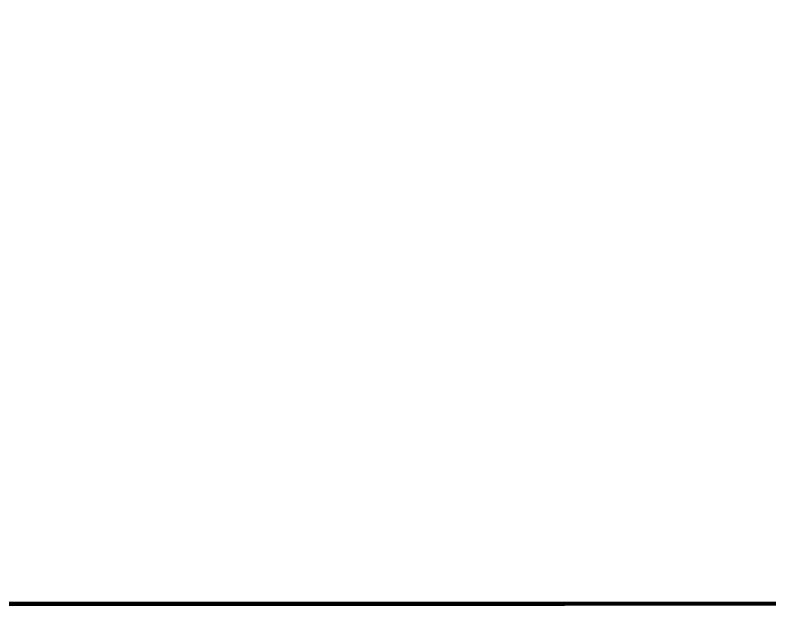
# Model space of a CAD drawing. Header units: millimetres. Extents: x 40342638 to 40753138, y 494620 to 782620.
# Drawn here: x 40530945 to 40642070, y 572572 to 659581 of the extents above; entities that cross this region are included whole.
import ezdxf

# ---------------------------------------------------------------- set-up
doc = ezdxf.new("R2010")
doc.units = ezdxf.units.MM
doc.header["$LTSCALE"] = 1000
doc.header["$MEASUREMENT"] = 0
doc.linetypes.add('PHANTOM2', pattern=[1.25, 0.625, -0.125, 0.125, -0.125, 0.125, -0.125])
doc.layers.get('Defpoints').update_dxf_attribs({"color": 161, "linetype": 'CONTINUOUS'})
doc.layers.add('보도블럭', color=141, linetype='CONTINUOUS')
doc.layers.add('지적선', color=197, linetype='CONTINUOUS')

msp = doc.modelspace()

# ---------------------------------------------------------------- linework, layer by layer
at = {"layer": 'Defpoints', "linetype": 'PHANTOM2', "ltscale": 10, "const_width": 600}
msp.add_lwpolyline([(40456179, 695573), (40557743, 695416), (40660643, 695428), (40660628, 572887), (40452108, 572872)], dxfattribs=at)
at = {"layer": '보도블럭'}
for p, q in [((40485901, 572906, 54084), (40533646, 573006, 54134)), ((40533646, 573006, 54134), (40584211, 573015, 54153)), ((40584211, 573015, 54153), (40626006, 573009, 54159)), ((40626006, 573009, 54159), (40660600, 572939, 54138))]:
    msp.add_line(p, q, dxfattribs=at)
at = {"layer": '지적선', "flags": 128}
for points in [[(40456179, 695573), (40557743, 695416), (40660643, 695428), (40660628, 572887), (40452108, 572872)], [(40452108, 572872), (40660628, 572887)]]:
    msp.add_lwpolyline(points, dxfattribs=at)

doc.saveas('drawing.dxf')
